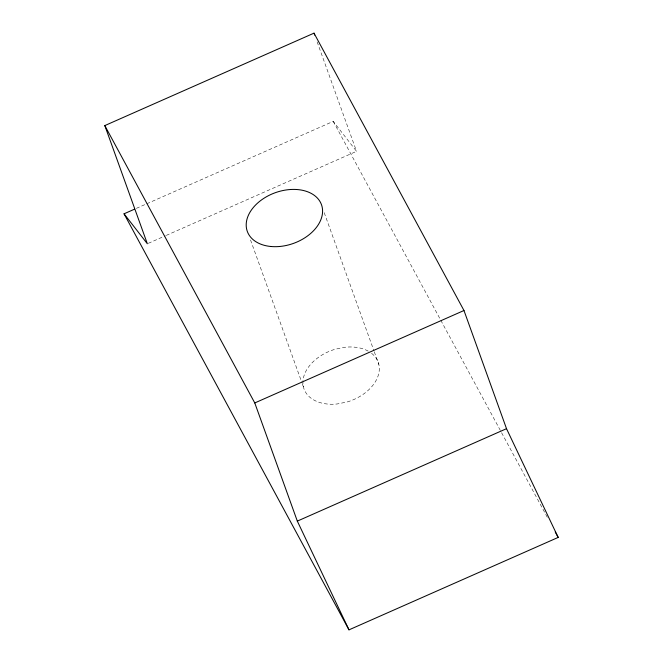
<?xml version="1.0" encoding="UTF-8"?>
<svg xmlns="http://www.w3.org/2000/svg" width="663" height="663" viewBox="0 0 663 663"><rect width="100%" height="100%" fill="white"/><g stroke="black" fill="none" stroke-linecap="round" stroke-linejoin="round"><path stroke-width="0.5" stroke-dasharray="3.31 2.49" d="M136.346 208.373L145.81 204.187M146.763 203.773L333.24 121.379L356.545 151.321L166.289 235.398M148.297 243.338L165.336 235.813M333.24 121.379L501.095 431.812M501.584 432.724L547.853 518.3M317.138 41.868L356.545 151.321M324.207 212.674L373.932 350.793M374.28 351.763L378.838 364.41M250.523 239.956L301.996 382.932M302.345 383.902L303.397 386.819M371.537 353.296A39.424 26.934 -19.8 0 1 347.139 401.977L337.169 403.974A39.424 26.934 -19.8 0 1 302.933 383.28A39.424 26.934 -19.8 0 1 335.097 349.252L345.067 347.246A39.424 26.934 -19.8 0 1 369.979 352.177"/><path stroke-width="0.99" d="M124.039 213.809L147.352 243.76L104.812 125.589L314.005 33.15L463.976 310.508L506.515 428.679L558.188 537.411L348.995 629.85L124.039 213.809L134.456 209.21M104.812 125.589L254.774 402.947L463.976 310.508M348.995 629.85L297.322 521.118L506.515 428.679M555.238 531.95L558.188 537.411M314.005 33.15L314.701 35.089M254.774 402.947L297.322 521.118M270.744 246.479A39.424 26.934 -19.8 0 0 322.11 206.839A39.424 26.934 -19.8 0 0 260.319 200.823A39.424 26.934 -19.8 0 0 270.744 246.479"/></g></svg>
